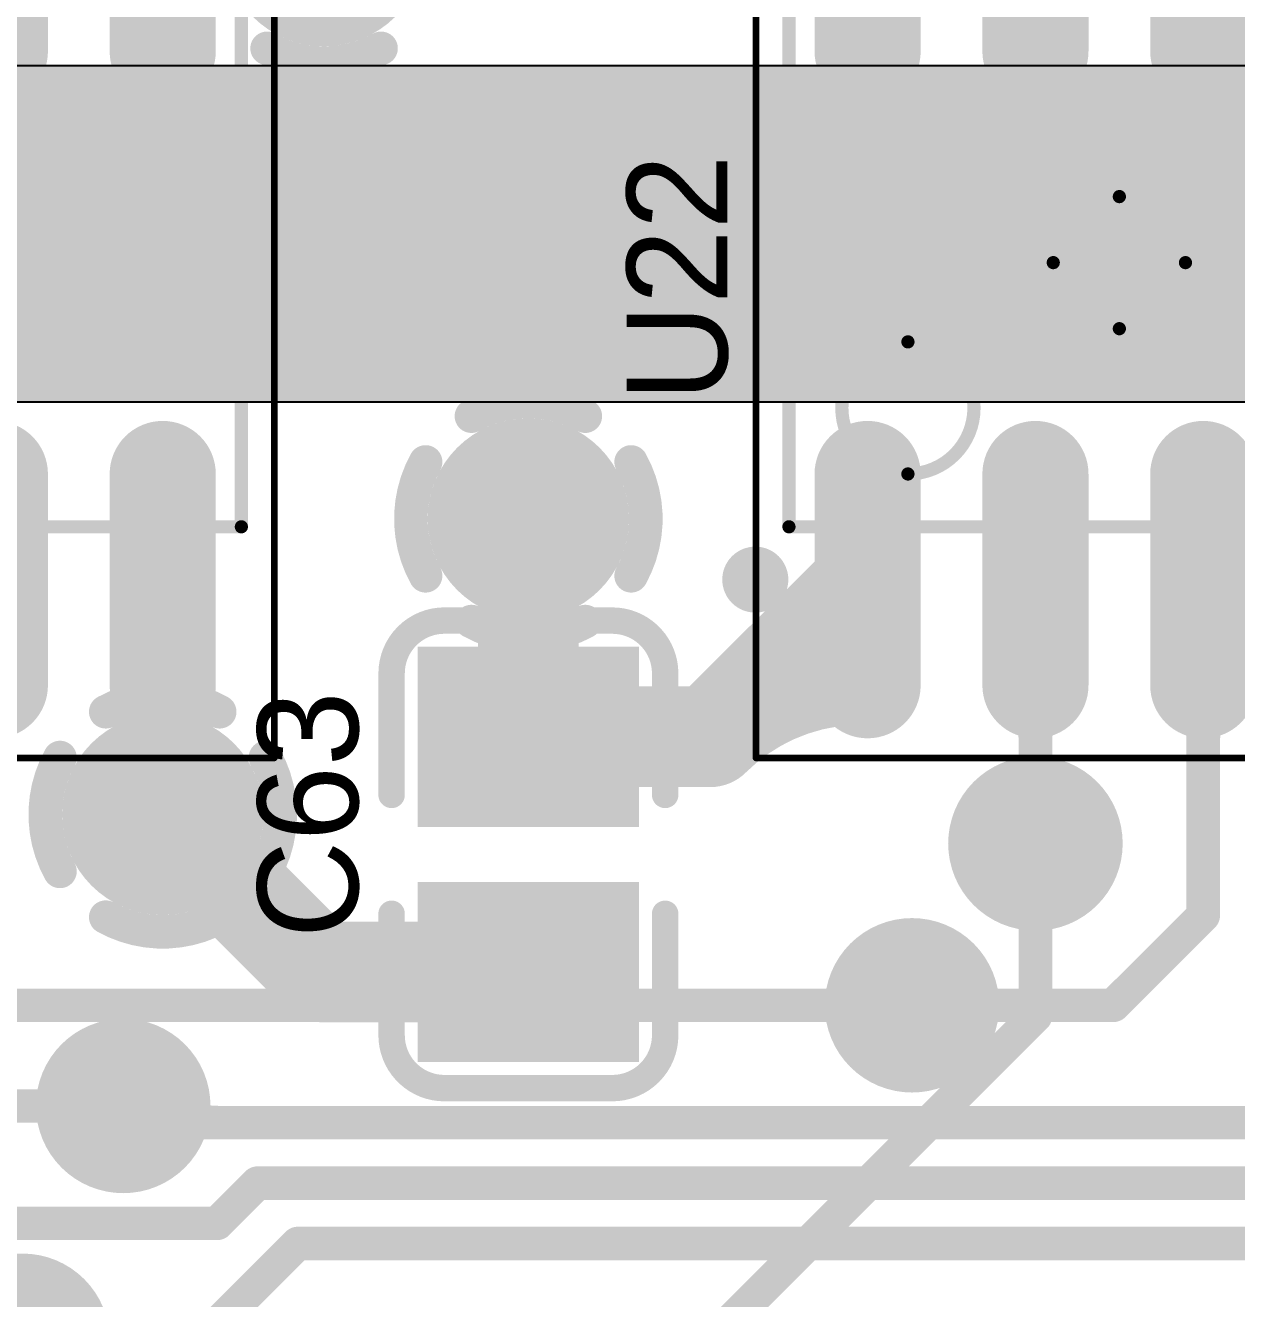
# Model space of a CAD drawing. Header units: millimetres. Extents: x 3.32 to 12.49, y 5.66 to 10.73.
# Drawn here: x 10.1579 to 10.5187, y 8.3013 to 8.6807 of the extents above; entities that cross this region are included whole.
import ezdxf

# ---------------------------------------------------------------- set-up
doc = ezdxf.new("R2010")
doc.units = ezdxf.units.MM
doc.header["$MEASUREMENT"] = 0
for name, color, linetype in [('BottomLayer', 5, 'Continuous'), ('InternalPlane1', 76, 'Continuous'), ('InternalPlane2', 16, 'Continuous'), ('Mechanical13', 56, 'Continuous'), ('Mechanical15', 56, 'Continuous'), ('MultiLayer', 9, 'Continuous'), ('TopLayer', 1, 'Continuous'), ('TopOverlay', 2, 'Continuous'), ('TopPaste', 8, 'Continuous'), ('TopSolder', 216, 'Continuous'), ('ViaHoleLayer', 16, 'Continuous')]:
    doc.layers.add(name, color=color, linetype=linetype)

# ---------------------------------------------------------------- blocks, each defined once
blk = doc.blocks.new('0805_C_277')
at = {"layer": 'TopLayer'}
for points in [[(-0.05787, -0.02894), (-0.0122, -0.02894), (-0.05787, 0.02894), (-0.0122, 0.02894)], [(0.0122, -0.02894), (0.05787, -0.02894), (0.0122, 0.02894), (0.05787, 0.02894)]]:
    blk.add_solid(points, dxfattribs=at)
at = {"layer": 'TopOverlay', "const_width": 0.00787}
for points in [[(-0.06969, 0.025, -0.414214), (-0.05394, 0.04075)], [(0.05394, 0.04075, -0.414213), (0.06969, 0.025)], [(-0.05394, -0.04075, -0.414213), (-0.06969, -0.025)], [(0.06968, -0.025, -0.414214), (0.05394, -0.04075)]]:
    blk.add_lwpolyline(points, format="xyb", dxfattribs=at)
for points in [[(-0.05394, 0.04075), (-0.01772, 0.04075)], [(0.01772, 0.04075), (0.05394, 0.04075)], [(-0.06969, 0.025), (-0.06969, -0.025)], [(0.06968, 0.025), (0.06968, -0.025)], [(-0.05394, -0.04075), (-0.01772, -0.04075)], [(0.01772, -0.04075), (0.05394, -0.04075)]]:
    blk.add_lwpolyline(points, dxfattribs=at)
at = {"layer": 'TopOverlay', "const_width": 0.00394}
for points in [[(-0.05591, 0.04075, 1), (-0.05197, 0.04075, 1)], [(-0.05591, 0.04075, 1), (-0.05197, 0.04075, 1)], [(-0.01969, 0.04075, 1), (-0.01575, 0.04075, 1)], [(0.01575, 0.04075, 1), (0.01969, 0.04075, 1)], [(0.05197, 0.04075, 1), (0.05591, 0.04075, 1)], [(0.05197, 0.04075, 1), (0.05591, 0.04075, 1)], [(-0.07165, 0.025, 1), (-0.06772, 0.025, 1)], [(-0.07165, 0.025, 1), (-0.06772, 0.025, 1)], [(0.06772, 0.025, 1), (0.07165, 0.025, 1)], [(0.06772, 0.025, 1), (0.07165, 0.025, 1)], [(-0.07165, -0.025, 1), (-0.06772, -0.025, 1)], [(-0.07165, -0.025, 1), (-0.06772, -0.025, 1)], [(0.06772, -0.025, 1), (0.07165, -0.025, 1)], [(0.06772, -0.025, 1), (0.07165, -0.025, 1)], [(-0.05591, -0.04075, 1), (-0.05197, -0.04075, 1)], [(-0.05591, -0.04075, 1), (-0.05197, -0.04075, 1)], [(-0.01969, -0.04075, 1), (-0.01575, -0.04075, 1)], [(0.01575, -0.04075, 1), (0.01969, -0.04075, 1)], [(0.05197, -0.04075, 1), (0.05591, -0.04075, 1)], [(0.05197, -0.04075, 1), (0.05591, -0.04075, 1)]]:
    blk.add_lwpolyline(points, format="xyb", close=True, dxfattribs=at)
at = {"layer": 'TopPaste'}
for points in [[(-0.05787, -0.02894), (-0.0122, -0.02894), (-0.05787, 0.02894), (-0.0122, 0.02894)], [(0.0122, -0.02894), (0.05787, -0.02894), (0.0122, 0.02894), (0.05787, 0.02894)]]:
    blk.add_solid(points, dxfattribs=at)
at = {"layer": 'TopSolder'}
for points in [[(-0.06187, -0.03294), (-0.0082, -0.03294), (-0.06187, 0.03294), (-0.0082, 0.03294)], [(0.0082, -0.03294), (0.06187, -0.03294), (0.0082, 0.03294), (0.06187, 0.03294)]]:
    blk.add_solid(points, dxfattribs=at)
blk = doc.blocks.new('ADI_R_8_N_360')
at = {"layer": 'Mechanical13', "const_width": 0.00394}
for points in [[(-0.07874, 0.09843), (0.07874, 0.09843)], [(-0.07874, 0.09843), (-0.07874, -0.09843)], [(0.07874, 0.09843), (0.07874, -0.09843)], [(-0.07874, -0.09843), (0.07874, -0.09843)]]:
    blk.add_lwpolyline(points, dxfattribs=at)
at = {"layer": 'Mechanical13'}
for points, const_width in [([(-0.07972, 0.09843, 1), (-0.07776, 0.09843, 1)], 0.00197), ([(-0.07972, 0.09843, 1), (-0.07776, 0.09843, 1)], 0.00197), ([(0.07776, 0.09843, 1), (0.07972, 0.09843, 1)], 0.00197), ([(0.07776, 0.09843, 1), (0.07972, 0.09843, 1)], 0.00197), ([(-0.02362, 0.06299, 1), (-0.06299, 0.06299, 1)], 0.00394), ([(-0.06398, 0.06299, 1), (-0.06201, 0.06299, 1)], 0.00197), ([(-0.02461, 0.06299, 1), (-0.02264, 0.06299, 1)], 0.00197), ([(-0.07972, -0.09843, 1), (-0.07776, -0.09843, 1)], 0.00197), ([(-0.07972, -0.09843, 1), (-0.07776, -0.09843, 1)], 0.00197), ([(0.07776, -0.09843, 1), (0.07972, -0.09843, 1)], 0.00197), ([(0.07776, -0.09843, 1), (0.07972, -0.09843, 1)], 0.00197)]:
    blk.add_lwpolyline(points, format="xyb", close=True, dxfattribs=dict(at, const_width=const_width))
at = {"layer": 'Mechanical15'}
for points, const_width in [([(-0.14764, 0.10827), (0.14764, 0.10827)], 0.00197), ([(-0.14764, 0.10827), (-0.14764, -0.10827)], 0.00197), ([(0.14764, 0.10827), (0.14764, -0.10827)], 0.00197), ([(0, 0.01969), (0, -0.01969)], 0.00394), ([(-0.01969, 0), (0.01969, 0)], 0.00394), ([(-0.14764, -0.10827), (0.14764, -0.10827)], 0.00197)]:
    blk.add_lwpolyline(points, dxfattribs=dict(at, const_width=const_width))
for points, const_width in [([(-0.14813, 0.10827, 1), (-0.14715, 0.10827, 1)], 0.000984), ([(-0.14813, 0.10827, 1), (-0.14715, 0.10827, 1)], 0.000984), ([(0.14715, 0.10827, 1), (0.14813, 0.10827, 1)], 0.000984), ([(0.14715, 0.10827, 1), (0.14813, 0.10827, 1)], 0.000984), ([(-0.00098, 0.01969, 1), (0.00098, 0.01969, 1)], 0.00197), ([(-0.02067, 0, 1), (-0.0187, 0, 1)], 0.00197), ([(0.0187, 0, 1), (0.02067, 0, 1)], 0.00197), ([(-0.00098, -0.01969, 1), (0.00098, -0.01969, 1)], 0.00197), ([(-0.14813, -0.10827, 1), (-0.14715, -0.10827, 1)], 0.000984), ([(-0.14813, -0.10827, 1), (-0.14715, -0.10827, 1)], 0.000984), ([(0.14715, -0.10827, 1), (0.14813, -0.10827, 1)], 0.000984), ([(0.14715, -0.10827, 1), (0.14813, -0.10827, 1)], 0.000984)]:
    blk.add_lwpolyline(points, format="xyb", close=True, dxfattribs=dict(at, const_width=const_width))
at = {"layer": 'TopLayer', "const_width": 0.02362}
for points in [[(-0.12598, 0.075), (-0.06299, 0.075)], [(0.06299, 0.075), (0.12598, 0.075)], [(-0.12598, 0.025), (-0.06299, 0.025)], [(0.06299, 0.025), (0.12598, 0.025)], [(-0.12598, -0.025), (-0.06299, -0.025)], [(0.06299, -0.025), (0.12598, -0.025)], [(-0.12598, -0.075), (-0.06299, -0.075)], [(0.06299, -0.075), (0.12598, -0.075)]]:
    blk.add_lwpolyline(points, dxfattribs=at)
at = {"layer": 'TopLayer', "const_width": 0.01181}
for points in [[(-0.13189, 0.075, 1), (-0.12008, 0.075, 1)], [(-0.0689, 0.075, 1), (-0.05709, 0.075, 1)], [(0.05709, 0.075, 1), (0.0689, 0.075, 1)], [(0.12008, 0.075, 1), (0.13189, 0.075, 1)], [(-0.13189, 0.025, 1), (-0.12008, 0.025, 1)], [(-0.0689, 0.025, 1), (-0.05709, 0.025, 1)], [(0.05709, 0.025, 1), (0.0689, 0.025, 1)], [(0.12008, 0.025, 1), (0.13189, 0.025, 1)], [(-0.13189, -0.025, 1), (-0.12008, -0.025, 1)], [(-0.0689, -0.025, 1), (-0.05709, -0.025, 1)], [(0.05709, -0.025, 1), (0.0689, -0.025, 1)], [(0.12008, -0.025, 1), (0.13189, -0.025, 1)], [(-0.13189, -0.075, 1), (-0.12008, -0.075, 1)], [(-0.0689, -0.075, 1), (-0.05709, -0.075, 1)], [(0.05709, -0.075, 1), (0.0689, -0.075, 1)], [(0.12008, -0.075, 1), (0.13189, -0.075, 1)]]:
    blk.add_lwpolyline(points, format="xyb", close=True, dxfattribs=at)
at = {"layer": 'TopOverlay'}
for points, const_width in [([(-0.08957, 0.10846, 1), (-0.09941, 0.10846, 1)], 0.00984), ([(-0.10187, 0.10846, 1), (-0.09695, 0.10846, 1)], 0.00492), ([(-0.09203, 0.10846, 1), (-0.08711, 0.10846, 1)], 0.00492), ([(-0.0374, 0.09843, 1), (-0.03346, 0.09843, 1)], 0.00394), ([(-0.0374, 0.09843, 1), (-0.03346, 0.09843, 1)], 0.00394), ([(0.03346, 0.09843, 1), (0.0374, 0.09843, 1)], 0.00394), ([(0.03346, 0.09843, 1), (0.0374, 0.09843, 1)], 0.00394), ([(-0.0374, -0.09843, 1), (-0.03346, -0.09843, 1)], 0.00394), ([(-0.0374, -0.09843, 1), (-0.03346, -0.09843, 1)], 0.00394), ([(0.03346, -0.09843, 1), (0.0374, -0.09843, 1)], 0.00394), ([(0.03346, -0.09843, 1), (0.0374, -0.09843, 1)], 0.00394)]:
    blk.add_lwpolyline(points, format="xyb", close=True, dxfattribs=dict(at, const_width=const_width))
at = {"layer": 'TopOverlay', "const_width": 0.00787}
for points in [[(-0.03543, 0.09843), (0.03543, 0.09843)], [(-0.03543, 0.09843), (-0.03543, -0.09843)], [(0.03543, 0.09843), (0.03543, -0.09843)], [(-0.03543, -0.09843), (0.03543, -0.09843)]]:
    blk.add_lwpolyline(points, dxfattribs=at)
at = {"layer": 'TopPaste', "const_width": 0.02362}
for points in [[(-0.12598, 0.075), (-0.06299, 0.075)], [(0.06299, 0.075), (0.12598, 0.075)], [(-0.12598, 0.025), (-0.06299, 0.025)], [(0.06299, 0.025), (0.12598, 0.025)], [(-0.12598, -0.025), (-0.06299, -0.025)], [(0.06299, -0.025), (0.12598, -0.025)], [(-0.12598, -0.075), (-0.06299, -0.075)], [(0.06299, -0.075), (0.12598, -0.075)]]:
    blk.add_lwpolyline(points, dxfattribs=at)
at = {"layer": 'TopPaste', "const_width": 0.01181}
for points in [[(-0.13189, 0.075, 1), (-0.12008, 0.075, 1)], [(-0.0689, 0.075, 1), (-0.05709, 0.075, 1)], [(0.05709, 0.075, 1), (0.0689, 0.075, 1)], [(0.12008, 0.075, 1), (0.13189, 0.075, 1)], [(-0.13189, 0.025, 1), (-0.12008, 0.025, 1)], [(-0.0689, 0.025, 1), (-0.05709, 0.025, 1)], [(0.05709, 0.025, 1), (0.0689, 0.025, 1)], [(0.12008, 0.025, 1), (0.13189, 0.025, 1)], [(-0.13189, -0.025, 1), (-0.12008, -0.025, 1)], [(-0.0689, -0.025, 1), (-0.05709, -0.025, 1)], [(0.05709, -0.025, 1), (0.0689, -0.025, 1)], [(0.12008, -0.025, 1), (0.13189, -0.025, 1)], [(-0.13189, -0.075, 1), (-0.12008, -0.075, 1)], [(-0.0689, -0.075, 1), (-0.05709, -0.075, 1)], [(0.05709, -0.075, 1), (0.0689, -0.075, 1)], [(0.12008, -0.075, 1), (0.13189, -0.075, 1)]]:
    blk.add_lwpolyline(points, format="xyb", close=True, dxfattribs=at)
at = {"layer": 'TopSolder', "const_width": 0.03162}
for points in [[(-0.12598, 0.075), (-0.06299, 0.075)], [(0.06299, 0.075), (0.12598, 0.075)], [(-0.12598, 0.025), (-0.06299, 0.025)], [(0.06299, 0.025), (0.12598, 0.025)], [(-0.12598, -0.025), (-0.06299, -0.025)], [(0.06299, -0.025), (0.12598, -0.025)], [(-0.12598, -0.075), (-0.06299, -0.075)], [(0.06299, -0.075), (0.12598, -0.075)]]:
    blk.add_lwpolyline(points, dxfattribs=at)
at = {"layer": 'TopSolder', "const_width": 0.01581}
for points in [[(-0.13389, 0.075, 1), (-0.11808, 0.075, 1)], [(-0.0709, 0.075, 1), (-0.05509, 0.075, 1)], [(0.05509, 0.075, 1), (0.0709, 0.075, 1)], [(0.11808, 0.075, 1), (0.13389, 0.075, 1)], [(-0.13389, 0.025, 1), (-0.11808, 0.025, 1)], [(-0.0709, 0.025, 1), (-0.05509, 0.025, 1)], [(0.05509, 0.025, 1), (0.0709, 0.025, 1)], [(0.11808, 0.025, 1), (0.13389, 0.025, 1)], [(-0.13389, -0.025, 1), (-0.11808, -0.025, 1)], [(-0.0709, -0.025, 1), (-0.05509, -0.025, 1)], [(0.05509, -0.025, 1), (0.0709, -0.025, 1)], [(0.11808, -0.025, 1), (0.13389, -0.025, 1)], [(-0.13389, -0.075, 1), (-0.11808, -0.075, 1)], [(-0.0709, -0.075, 1), (-0.05509, -0.075, 1)], [(0.05509, -0.075, 1), (0.0709, -0.075, 1)], [(0.11808, -0.075, 1), (0.13389, -0.075, 1)]]:
    blk.add_lwpolyline(points, format="xyb", close=True, dxfattribs=at)
blk = doc.blocks.new('ADI_R_8_N_362')
at = {"layer": 'Mechanical13', "const_width": 0.00394}
for points in [[(-0.07874, 0.09843), (0.07874, 0.09843)], [(-0.07874, 0.09843), (-0.07874, -0.09843)], [(0.07874, 0.09843), (0.07874, -0.09843)], [(-0.07874, -0.09843), (0.07874, -0.09843)]]:
    blk.add_lwpolyline(points, dxfattribs=at)
at = {"layer": 'Mechanical13'}
for points, const_width in [([(-0.07972, 0.09843, 1), (-0.07776, 0.09843, 1)], 0.00197), ([(-0.07972, 0.09843, 1), (-0.07776, 0.09843, 1)], 0.00197), ([(0.07776, 0.09843, 1), (0.07972, 0.09843, 1)], 0.00197), ([(0.07776, 0.09843, 1), (0.07972, 0.09843, 1)], 0.00197), ([(-0.02362, 0.06299, 1), (-0.06299, 0.06299, 1)], 0.00394), ([(-0.06398, 0.06299, 1), (-0.06201, 0.06299, 1)], 0.00197), ([(-0.02461, 0.06299, 1), (-0.02264, 0.06299, 1)], 0.00197), ([(-0.07972, -0.09843, 1), (-0.07776, -0.09843, 1)], 0.00197), ([(-0.07972, -0.09843, 1), (-0.07776, -0.09843, 1)], 0.00197), ([(0.07776, -0.09843, 1), (0.07972, -0.09843, 1)], 0.00197), ([(0.07776, -0.09843, 1), (0.07972, -0.09843, 1)], 0.00197)]:
    blk.add_lwpolyline(points, format="xyb", close=True, dxfattribs=dict(at, const_width=const_width))
at = {"layer": 'Mechanical15'}
for points, const_width in [([(-0.14764, 0.10827), (0.14764, 0.10827)], 0.00197), ([(-0.14764, 0.10827), (-0.14764, -0.10827)], 0.00197), ([(0.14764, 0.10827), (0.14764, -0.10827)], 0.00197), ([(0, 0.01969), (0, -0.01969)], 0.00394), ([(-0.01969, 0), (0.01969, 0)], 0.00394), ([(-0.14764, -0.10827), (0.14764, -0.10827)], 0.00197)]:
    blk.add_lwpolyline(points, dxfattribs=dict(at, const_width=const_width))
for points, const_width in [([(-0.14813, 0.10827, 1), (-0.14715, 0.10827, 1)], 0.000984), ([(-0.14813, 0.10827, 1), (-0.14715, 0.10827, 1)], 0.000984), ([(0.14715, 0.10827, 1), (0.14813, 0.10827, 1)], 0.000984), ([(0.14715, 0.10827, 1), (0.14813, 0.10827, 1)], 0.000984), ([(-0.00098, 0.01969, 1), (0.00098, 0.01969, 1)], 0.00197), ([(-0.02067, 0, 1), (-0.0187, 0, 1)], 0.00197), ([(0.0187, 0, 1), (0.02067, 0, 1)], 0.00197), ([(-0.00098, -0.01969, 1), (0.00098, -0.01969, 1)], 0.00197), ([(-0.14813, -0.10827, 1), (-0.14715, -0.10827, 1)], 0.000984), ([(-0.14813, -0.10827, 1), (-0.14715, -0.10827, 1)], 0.000984), ([(0.14715, -0.10827, 1), (0.14813, -0.10827, 1)], 0.000984), ([(0.14715, -0.10827, 1), (0.14813, -0.10827, 1)], 0.000984)]:
    blk.add_lwpolyline(points, format="xyb", close=True, dxfattribs=dict(at, const_width=const_width))
at = {"layer": 'TopLayer', "const_width": 0.02362}
for points in [[(-0.12598, 0.075), (-0.06299, 0.075)], [(0.06299, 0.075), (0.12598, 0.075)], [(-0.12598, 0.025), (-0.06299, 0.025)], [(0.06299, 0.025), (0.12598, 0.025)], [(-0.12598, -0.025), (-0.06299, -0.025)], [(0.06299, -0.025), (0.12598, -0.025)], [(-0.12598, -0.075), (-0.06299, -0.075)], [(0.06299, -0.075), (0.12598, -0.075)]]:
    blk.add_lwpolyline(points, dxfattribs=at)
at = {"layer": 'TopLayer', "const_width": 0.01181}
for points in [[(-0.13189, 0.075, 1), (-0.12008, 0.075, 1)], [(-0.0689, 0.075, 1), (-0.05709, 0.075, 1)], [(0.05709, 0.075, 1), (0.0689, 0.075, 1)], [(0.12008, 0.075, 1), (0.13189, 0.075, 1)], [(-0.13189, 0.025, 1), (-0.12008, 0.025, 1)], [(-0.0689, 0.025, 1), (-0.05709, 0.025, 1)], [(0.05709, 0.025, 1), (0.0689, 0.025, 1)], [(0.12008, 0.025, 1), (0.13189, 0.025, 1)], [(-0.13189, -0.025, 1), (-0.12008, -0.025, 1)], [(-0.0689, -0.025, 1), (-0.05709, -0.025, 1)], [(0.05709, -0.025, 1), (0.0689, -0.025, 1)], [(0.12008, -0.025, 1), (0.13189, -0.025, 1)], [(-0.13189, -0.075, 1), (-0.12008, -0.075, 1)], [(-0.0689, -0.075, 1), (-0.05709, -0.075, 1)], [(0.05709, -0.075, 1), (0.0689, -0.075, 1)], [(0.12008, -0.075, 1), (0.13189, -0.075, 1)]]:
    blk.add_lwpolyline(points, format="xyb", close=True, dxfattribs=at)
at = {"layer": 'TopOverlay'}
for points, const_width in [([(-0.08957, 0.10846, 1), (-0.09941, 0.10846, 1)], 0.00984), ([(-0.10187, 0.10846, 1), (-0.09695, 0.10846, 1)], 0.00492), ([(-0.09203, 0.10846, 1), (-0.08711, 0.10846, 1)], 0.00492), ([(-0.0374, 0.09843, 1), (-0.03346, 0.09843, 1)], 0.00394), ([(-0.0374, 0.09843, 1), (-0.03346, 0.09843, 1)], 0.00394), ([(0.03346, 0.09843, 1), (0.0374, 0.09843, 1)], 0.00394), ([(0.03346, 0.09843, 1), (0.0374, 0.09843, 1)], 0.00394), ([(-0.0374, -0.09843, 1), (-0.03346, -0.09843, 1)], 0.00394), ([(-0.0374, -0.09843, 1), (-0.03346, -0.09843, 1)], 0.00394), ([(0.03346, -0.09843, 1), (0.0374, -0.09843, 1)], 0.00394), ([(0.03346, -0.09843, 1), (0.0374, -0.09843, 1)], 0.00394)]:
    blk.add_lwpolyline(points, format="xyb", close=True, dxfattribs=dict(at, const_width=const_width))
at = {"layer": 'TopOverlay', "const_width": 0.00787}
for points in [[(-0.03543, 0.09843), (0.03543, 0.09843)], [(-0.03543, 0.09843), (-0.03543, -0.09843)], [(0.03543, 0.09843), (0.03543, -0.09843)], [(-0.03543, -0.09843), (0.03543, -0.09843)]]:
    blk.add_lwpolyline(points, dxfattribs=at)
at = {"layer": 'TopPaste', "const_width": 0.02362}
for points in [[(-0.12598, 0.075), (-0.06299, 0.075)], [(0.06299, 0.075), (0.12598, 0.075)], [(-0.12598, 0.025), (-0.06299, 0.025)], [(0.06299, 0.025), (0.12598, 0.025)], [(-0.12598, -0.025), (-0.06299, -0.025)], [(0.06299, -0.025), (0.12598, -0.025)], [(-0.12598, -0.075), (-0.06299, -0.075)], [(0.06299, -0.075), (0.12598, -0.075)]]:
    blk.add_lwpolyline(points, dxfattribs=at)
at = {"layer": 'TopPaste', "const_width": 0.01181}
for points in [[(-0.13189, 0.075, 1), (-0.12008, 0.075, 1)], [(-0.0689, 0.075, 1), (-0.05709, 0.075, 1)], [(0.05709, 0.075, 1), (0.0689, 0.075, 1)], [(0.12008, 0.075, 1), (0.13189, 0.075, 1)], [(-0.13189, 0.025, 1), (-0.12008, 0.025, 1)], [(-0.0689, 0.025, 1), (-0.05709, 0.025, 1)], [(0.05709, 0.025, 1), (0.0689, 0.025, 1)], [(0.12008, 0.025, 1), (0.13189, 0.025, 1)], [(-0.13189, -0.025, 1), (-0.12008, -0.025, 1)], [(-0.0689, -0.025, 1), (-0.05709, -0.025, 1)], [(0.05709, -0.025, 1), (0.0689, -0.025, 1)], [(0.12008, -0.025, 1), (0.13189, -0.025, 1)], [(-0.13189, -0.075, 1), (-0.12008, -0.075, 1)], [(-0.0689, -0.075, 1), (-0.05709, -0.075, 1)], [(0.05709, -0.075, 1), (0.0689, -0.075, 1)], [(0.12008, -0.075, 1), (0.13189, -0.075, 1)]]:
    blk.add_lwpolyline(points, format="xyb", close=True, dxfattribs=at)
at = {"layer": 'TopSolder', "const_width": 0.03162}
for points in [[(-0.12598, 0.075), (-0.06299, 0.075)], [(0.06299, 0.075), (0.12598, 0.075)], [(-0.12598, 0.025), (-0.06299, 0.025)], [(0.06299, 0.025), (0.12598, 0.025)], [(-0.12598, -0.025), (-0.06299, -0.025)], [(0.06299, -0.025), (0.12598, -0.025)], [(-0.12598, -0.075), (-0.06299, -0.075)], [(0.06299, -0.075), (0.12598, -0.075)]]:
    blk.add_lwpolyline(points, dxfattribs=at)
at = {"layer": 'TopSolder', "const_width": 0.01581}
for points in [[(-0.13389, 0.075, 1), (-0.11808, 0.075, 1)], [(-0.0709, 0.075, 1), (-0.05509, 0.075, 1)], [(0.05509, 0.075, 1), (0.0709, 0.075, 1)], [(0.11808, 0.075, 1), (0.13389, 0.075, 1)], [(-0.13389, 0.025, 1), (-0.11808, 0.025, 1)], [(-0.0709, 0.025, 1), (-0.05509, 0.025, 1)], [(0.05509, 0.025, 1), (0.0709, 0.025, 1)], [(0.11808, 0.025, 1), (0.13389, 0.025, 1)], [(-0.13389, -0.025, 1), (-0.11808, -0.025, 1)], [(-0.0709, -0.025, 1), (-0.05509, -0.025, 1)], [(0.05509, -0.025, 1), (0.0709, -0.025, 1)], [(0.11808, -0.025, 1), (0.13389, -0.025, 1)], [(-0.13389, -0.075, 1), (-0.11808, -0.075, 1)], [(-0.0709, -0.075, 1), (-0.05509, -0.075, 1)], [(0.05509, -0.075, 1), (0.0709, -0.075, 1)], [(0.11808, -0.075, 1), (0.13389, -0.075, 1)]]:
    blk.add_lwpolyline(points, format="xyb", close=True, dxfattribs=at)

msp = doc.modelspace()

# ---------------------------------------------------------------- linework, layer by layer
at = {"layer": 'BottomLayer'}
for points, const_width in [([(10.29772, 8.53366, 1), (10.31772, 8.53366, 1)], 0.02), ([(10.18878, 8.44555, 1), (10.20878, 8.44555, 1)], 0.02), ([(10.45278, 8.43689, 1), (10.46478, 8.43689, 1)], 0.012), ([(10.45628, 8.43689, 1), (10.46128, 8.43689, 1)], 0.005), ([(10.45133, 8.43194, 1), (10.45633, 8.43194, 1)], 0.005), ([(10.46123, 8.43194, 1), (10.46623, 8.43194, 1)], 0.005), ([(10.45628, 8.41999, 1), (10.46128, 8.41999, 1)], 0.005), ([(10.45628, 8.41999, 1), (10.46128, 8.41999, 1)], 0.005), ([(10.41601, 8.38866, 1), (10.42801, 8.38866, 1)], 0.012), ([(10.41456, 8.39361, 1), (10.41956, 8.39361, 1)], 0.005), ([(10.40261, 8.38866, 1), (10.40761, 8.38866, 1)], 0.005), ([(10.40261, 8.38866, 1), (10.40761, 8.38866, 1)], 0.005), ([(10.41951, 8.38866, 1), (10.42451, 8.38866, 1)], 0.005), ([(10.45628, 8.38543, 1), (10.46128, 8.38543, 1)], 0.005), ([(10.45628, 8.38543, 1), (10.46128, 8.38543, 1)], 0.005), ([(10.41456, 8.38371, 1), (10.41956, 8.38371, 1)], 0.005), ([(10.18101, 8.35866, 1), (10.19301, 8.35866, 1)], 0.012), ([(10.17956, 8.36361, 1), (10.18456, 8.36361, 1)], 0.005), ([(10.16761, 8.35866, 1), (10.17261, 8.35866, 1)], 0.005), ([(10.16761, 8.35866, 1), (10.17261, 8.35866, 1)], 0.005), ([(10.18451, 8.35866, 1), (10.18951, 8.35866, 1)], 0.005), ([(10.17956, 8.35371, 1), (10.18456, 8.35371, 1)], 0.005)]:
    msp.add_lwpolyline(points, format="xyb", close=True, dxfattribs=dict(at, const_width=const_width))
at = {"layer": 'BottomLayer', "const_width": 0.01}
for points in [[(10.45878, 8.38543), (10.45878, 8.43689)], [(10.12201, 8.38866), (10.42201, 8.38866)], [(10.34201, 8.26866), (10.45878, 8.38543)], [(10.06701, 8.35866), (10.18701, 8.35866)]]:
    msp.add_lwpolyline(points, dxfattribs=at)
for points in [[(10.45383, 8.43194, -0.198912), (10.45878, 8.41999)], [(10.45878, 8.41999, -0.198912), (10.46373, 8.43194)], [(10.41706, 8.39361, -0.198912), (10.40511, 8.38866)], [(10.40511, 8.38866, -0.198912), (10.41706, 8.38371)], [(10.18206, 8.36361, -0.198912), (10.17011, 8.35866)], [(10.17011, 8.35866, -0.198912), (10.18206, 8.35371)]]:
    msp.add_lwpolyline(points, format="xyb", dxfattribs=at)
at = {"layer": 'InternalPlane1'}
for p, q in [((11.28067, 8.66874), (9.89701, 8.66874)), ((9.91775, 8.56858), (11.25993, 8.56858))]:
    msp.add_line(p, q, dxfattribs=at)
at = {"layer": 'InternalPlane1', "const_width": 0.01}
for points in [[(10.26382, 8.67392, -0.258618), (10.22988, 8.67392)], [(10.18181, 8.47616, -0.258618), (10.21575, 8.47616)], [(10.16817, 8.42858, -0.258618), (10.16817, 8.46252)], [(10.22939, 8.46252, -0.258618), (10.22939, 8.42858)], [(10.21575, 8.41494, -0.258618), (10.18181, 8.41494)]]:
    msp.add_lwpolyline(points, format="xyb", dxfattribs=at)
at = {"layer": 'InternalPlane1'}
for points, const_width in [([(10.22738, 8.67392, 1), (10.23238, 8.67392, 1)], 0.005), ([(10.26132, 8.67392, 1), (10.26632, 8.67392, 1)], 0.005), ([(10.29272, 8.53366, 1), (10.32272, 8.53366, 1)], 0.03), ([(10.17931, 8.47616, 1), (10.18431, 8.47616, 1)], 0.005), ([(10.21325, 8.47616, 1), (10.21825, 8.47616, 1)], 0.005), ([(10.16567, 8.46252, 1), (10.17067, 8.46252, 1)], 0.005), ([(10.22689, 8.46252, 1), (10.23189, 8.46252, 1)], 0.005), ([(10.44578, 8.43689, 1), (10.47178, 8.43689, 1)], 0.026), ([(10.16567, 8.42858, 1), (10.17067, 8.42858, 1)], 0.005), ([(10.22689, 8.42858, 1), (10.23189, 8.42858, 1)], 0.005), ([(10.17931, 8.41494, 1), (10.18431, 8.41494, 1)], 0.005), ([(10.21325, 8.41494, 1), (10.21825, 8.41494, 1)], 0.005), ([(10.40901, 8.38866, 1), (10.43501, 8.38866, 1)], 0.026), ([(10.17401, 8.35866, 1), (10.20001, 8.35866, 1)], 0.026), ([(10.14401, 8.28866, 1), (10.17001, 8.28866, 1)], 0.026)]:
    msp.add_lwpolyline(points, format="xyb", close=True, dxfattribs=dict(at, const_width=const_width))
at = {"layer": 'InternalPlane1', "const_width": 0.1}
msp.add_lwpolyline([(9.89701, 8.61866), (11.28067, 8.61866)], dxfattribs=at)
at = {"layer": 'InternalPlane2'}
for p, q in [((11.28067, 8.66874), (9.89701, 8.66874)), ((9.91775, 8.56858), (11.25993, 8.56858))]:
    msp.add_line(p, q, dxfattribs=at)
for points, const_width in [([(10.23185, 8.70453, 1), (10.26185, 8.70453, 1)], 0.03), ([(10.28825, 8.56427, 1), (10.29325, 8.56427, 1)], 0.005), ([(10.32218, 8.56427, 1), (10.32718, 8.56427, 1)], 0.005), ([(10.2746, 8.55063, 1), (10.2796, 8.55063, 1)], 0.005), ([(10.33583, 8.55063, 1), (10.34083, 8.55063, 1)], 0.005), ([(10.2746, 8.51669, 1), (10.2796, 8.51669, 1)], 0.005), ([(10.33583, 8.51669, 1), (10.34083, 8.51669, 1)], 0.005), ([(10.28825, 8.50305, 1), (10.29325, 8.50305, 1)], 0.005), ([(10.32218, 8.50305, 1), (10.32718, 8.50305, 1)], 0.005), ([(10.18378, 8.44555, 1), (10.21378, 8.44555, 1)], 0.03), ([(10.44578, 8.43689, 1), (10.47178, 8.43689, 1)], 0.026), ([(10.40901, 8.38866, 1), (10.43501, 8.38866, 1)], 0.026), ([(10.17401, 8.35866, 1), (10.20001, 8.35866, 1)], 0.026), ([(10.14401, 8.28866, 1), (10.17001, 8.28866, 1)], 0.026)]:
    msp.add_lwpolyline(points, format="xyb", close=True, dxfattribs=dict(at, const_width=const_width))
at = {"layer": 'InternalPlane2', "const_width": 0.1}
msp.add_lwpolyline([(9.89701, 8.61866), (11.28067, 8.61866)], dxfattribs=at)
at = {"layer": 'InternalPlane2', "const_width": 0.01}
for points in [[(10.29075, 8.56427, -0.258618), (10.32468, 8.56427)], [(10.2771, 8.51669, -0.258618), (10.2771, 8.55063)], [(10.33833, 8.55063, -0.258618), (10.33833, 8.51669)], [(10.32468, 8.50305, -0.258618), (10.29075, 8.50305)]]:
    msp.add_lwpolyline(points, format="xyb", dxfattribs=at)
at = {"layer": 'MultiLayer'}
for points, const_width in [([(10.29772, 8.53366, 1), (10.31772, 8.53366, 1)], 0.02), ([(10.18878, 8.44555, 1), (10.20878, 8.44555, 1)], 0.02), ([(10.45278, 8.43689, 1), (10.46478, 8.43689, 1)], 0.012), ([(10.41601, 8.38866, 1), (10.42801, 8.38866, 1)], 0.012), ([(10.18101, 8.35866, 1), (10.19301, 8.35866, 1)], 0.012)]:
    msp.add_lwpolyline(points, format="xyb", close=True, dxfattribs=dict(at, const_width=const_width))
at = {"layer": 'TopLayer'}
for points, const_width in [([(10.29772, 8.53366, 1), (10.31772, 8.53366, 1)], 0.02), ([(10.30022, 8.53366, 1), (10.31522, 8.53366, 1)], 0.015), ([(10.19128, 8.51555, 1), (10.20628, 8.51555, 1)], 0.015), ([(10.40128, 8.51555, 1), (10.41628, 8.51555, 1)], 0.015), ([(10.45628, 8.51555, 1), (10.46128, 8.51555, 1)], 0.005), ([(10.50628, 8.51555, 1), (10.51128, 8.51555, 1)], 0.005), ([(10.40139, 8.48724, 1), (10.41639, 8.48724, 1)], 0.015), ([(10.30022, 8.4687, 1), (10.31522, 8.4687, 1)], 0.015), ([(10.30022, 8.4687, 1), (10.31522, 8.4687, 1)], 0.015), ([(10.35443, 8.4687, 1), (10.36943, 8.4687, 1)], 0.015), ([(10.35443, 8.4687, 1), (10.36943, 8.4687, 1)], 0.015), ([(10.35443, 8.4687, 1), (10.36943, 8.4687, 1)], 0.015), ([(10.45146, 8.47924, 1), (10.45646, 8.47924, 1)], 0.005), ([(10.4611, 8.47924, 1), (10.4661, 8.47924, 1)], 0.005), ([(10.50146, 8.47924, 1), (10.50646, 8.47924, 1)], 0.005), ([(10.5111, 8.47924, 1), (10.5161, 8.47924, 1)], 0.005), ([(10.45628, 8.46761, 1), (10.46128, 8.46761, 1)], 0.005), ([(10.45628, 8.46761, 1), (10.46128, 8.46761, 1)], 0.005), ([(10.50628, 8.46761, 1), (10.51128, 8.46761, 1)], 0.005), ([(10.50628, 8.46761, 1), (10.51128, 8.46761, 1)], 0.005), ([(10.18878, 8.44555, 1), (10.20878, 8.44555, 1)], 0.02), ([(10.19128, 8.44555, 1), (10.20628, 8.44555, 1)], 0.015), ([(10.19128, 8.44555, 1), (10.20628, 8.44555, 1)], 0.015), ([(10.45628, 8.45379, 1), (10.46128, 8.45379, 1)], 0.005), ([(10.45628, 8.45379, 1), (10.46128, 8.45379, 1)], 0.005), ([(10.45278, 8.43689, 1), (10.46478, 8.43689, 1)], 0.012), ([(10.45133, 8.44184, 1), (10.45633, 8.44184, 1)], 0.005), ([(10.46123, 8.44184, 1), (10.46623, 8.44184, 1)], 0.005), ([(10.45628, 8.43689, 1), (10.46128, 8.43689, 1)], 0.005), ([(10.50628, 8.41543, 1), (10.51128, 8.41543, 1)], 0.005), ([(10.50628, 8.41543, 1), (10.51128, 8.41543, 1)], 0.005), ([(10.23821, 8.39862, 1), (10.25321, 8.39862, 1)], 0.015), ([(10.23821, 8.39862, 1), (10.25321, 8.39862, 1)], 0.015), ([(10.30022, 8.39862, 1), (10.31522, 8.39862, 1)], 0.015), ([(10.41601, 8.38866, 1), (10.42801, 8.38866, 1)], 0.012), ([(10.42446, 8.39361, 1), (10.42946, 8.39361, 1)], 0.005), ([(10.41951, 8.38866, 1), (10.42451, 8.38866, 1)], 0.005), ([(10.43641, 8.38866, 1), (10.44141, 8.38866, 1)], 0.005), ([(10.43641, 8.38866, 1), (10.44141, 8.38866, 1)], 0.005), ([(10.47951, 8.38866, 1), (10.48451, 8.38866, 1)], 0.005), ([(10.47951, 8.38866, 1), (10.48451, 8.38866, 1)], 0.005), ([(10.42446, 8.38371, 1), (10.42946, 8.38371, 1)], 0.005), ([(10.18101, 8.35866, 1), (10.19301, 8.35866, 1)], 0.012), ([(10.18946, 8.36361, 1), (10.19446, 8.36361, 1)], 0.005), ([(10.18451, 8.35866, 1), (10.18951, 8.35866, 1)], 0.005), ([(10.18951, 8.35366, 1), (10.19451, 8.35366, 1)], 0.005), ([(10.18951, 8.35366, 1), (10.19451, 8.35366, 1)], 0.005), ([(10.21348, 8.35366, 1), (10.21848, 8.35366, 1)], 0.005), ([(10.22451, 8.33566, 1), (10.22951, 8.33566, 1)], 0.005), ([(10.22451, 8.33566, 1), (10.22951, 8.33566, 1)], 0.005), ([(10.21251, 8.32366, 1), (10.21751, 8.32366, 1)], 0.005), ([(10.21251, 8.32366, 1), (10.21751, 8.32366, 1)], 0.005), ([(10.23651, 8.31766, 1), (10.24151, 8.31766, 1)], 0.005), ([(10.23651, 8.31766, 1), (10.24151, 8.31766, 1)], 0.005)]:
    msp.add_lwpolyline(points, format="xyb", close=True, dxfattribs=dict(at, const_width=const_width))
for points, const_width in [([(10.30772, 8.4687), (10.30772, 8.53366)], 0.03), ([(10.19878, 8.44555), (10.19878, 8.51555)], 0.03), ([(10.36193, 8.4687), (10.40878, 8.51555)], 0.03), ([(10.45878, 8.43689), (10.45878, 8.51555)], 0.01), ([(10.50878, 8.41543), (10.50878, 8.51555)], 0.01), ([(10.30772, 8.4687), (10.36193, 8.4687)], 0.03), ([(10.19878, 8.44555), (10.24571, 8.39862)], 0.03), ([(10.48201, 8.38866), (10.50878, 8.41543)], 0.01), ([(10.24571, 8.39862), (10.30772, 8.39862)], 0.03), ([(10.42201, 8.38866), (10.48201, 8.38866)], 0.01), ([(10.18701, 8.35866), (10.19201, 8.35366)], 0.01), ([(10.19201, 8.35366), (10.82201, 8.35366)], 0.01), ([(10.21501, 8.32366), (10.22701, 8.33566)], 0.01), ([(10.22701, 8.33566), (11.05855, 8.33566)], 0.01), ([(10.12701, 8.32366), (10.21501, 8.32366)], 0.01), ([(10.21001, 8.28866), (10.23901, 8.31766)], 0.01), ([(10.23901, 8.31766), (11.06601, 8.31766)], 0.01)]:
    msp.add_lwpolyline(points, dxfattribs=dict(at, const_width=const_width))
for points, const_width in [([(10.36193, 8.4687, -0.207577), (10.40889, 8.48724)], 0.03), ([(10.45396, 8.47924, -0.198912), (10.45878, 8.46761)], 0.01), ([(10.45878, 8.46761, -0.198912), (10.4636, 8.47924)], 0.01), ([(10.50396, 8.47924, -0.198912), (10.50878, 8.46761)], 0.01), ([(10.50878, 8.46761, -0.198912), (10.5136, 8.47924)], 0.01), ([(10.45878, 8.45379, -0.198912), (10.45383, 8.44184)], 0.01), ([(10.46373, 8.44184, -0.198912), (10.45878, 8.45379)], 0.01), ([(10.43891, 8.38866, -0.198912), (10.42696, 8.39361)], 0.01), ([(10.42696, 8.38371, -0.198912), (10.43891, 8.38866)], 0.01), ([(10.21598, 8.35366, -0.198912), (10.19196, 8.36361)], 0.01)]:
    msp.add_lwpolyline(points, format="xyb", dxfattribs=dict(at, const_width=const_width))
at = {"layer": 'ViaHoleLayer'}
for points, const_width in [([(10.30272, 8.53366, 1), (10.31272, 8.53366, 1)], 0.01), ([(10.19378, 8.44555, 1), (10.20378, 8.44555, 1)], 0.01), ([(10.45578, 8.43689, 1), (10.46178, 8.43689, 1)], 0.006), ([(10.41901, 8.38866, 1), (10.42501, 8.38866, 1)], 0.006), ([(10.18401, 8.35866, 1), (10.19001, 8.35866, 1)], 0.006)]:
    msp.add_lwpolyline(points, format="xyb", close=True, dxfattribs=dict(at, const_width=const_width))

# ---------------------------------------------------------------- block references
at = {"rotation": 90}
for name, p in [('ADI_R_8_N_360', (10.12378, 8.61004)), ('ADI_R_8_N_362', (10.48378, 8.61004)), ('0805_C_277', (10.30772, 8.43366))]:
    msp.add_blockref(name, p, dxfattribs=at)

# ---------------------------------------------------------------- texts
at = {"layer": 'TopOverlay'}
for s, p in [('U22', (10.36701, 8.56866)), ('C63', (10.25701, 8.40866))]:
    msp.add_text(s, height=0.03, rotation=90, dxfattribs=at).set_placement(p)

doc.saveas('drawing.dxf')
